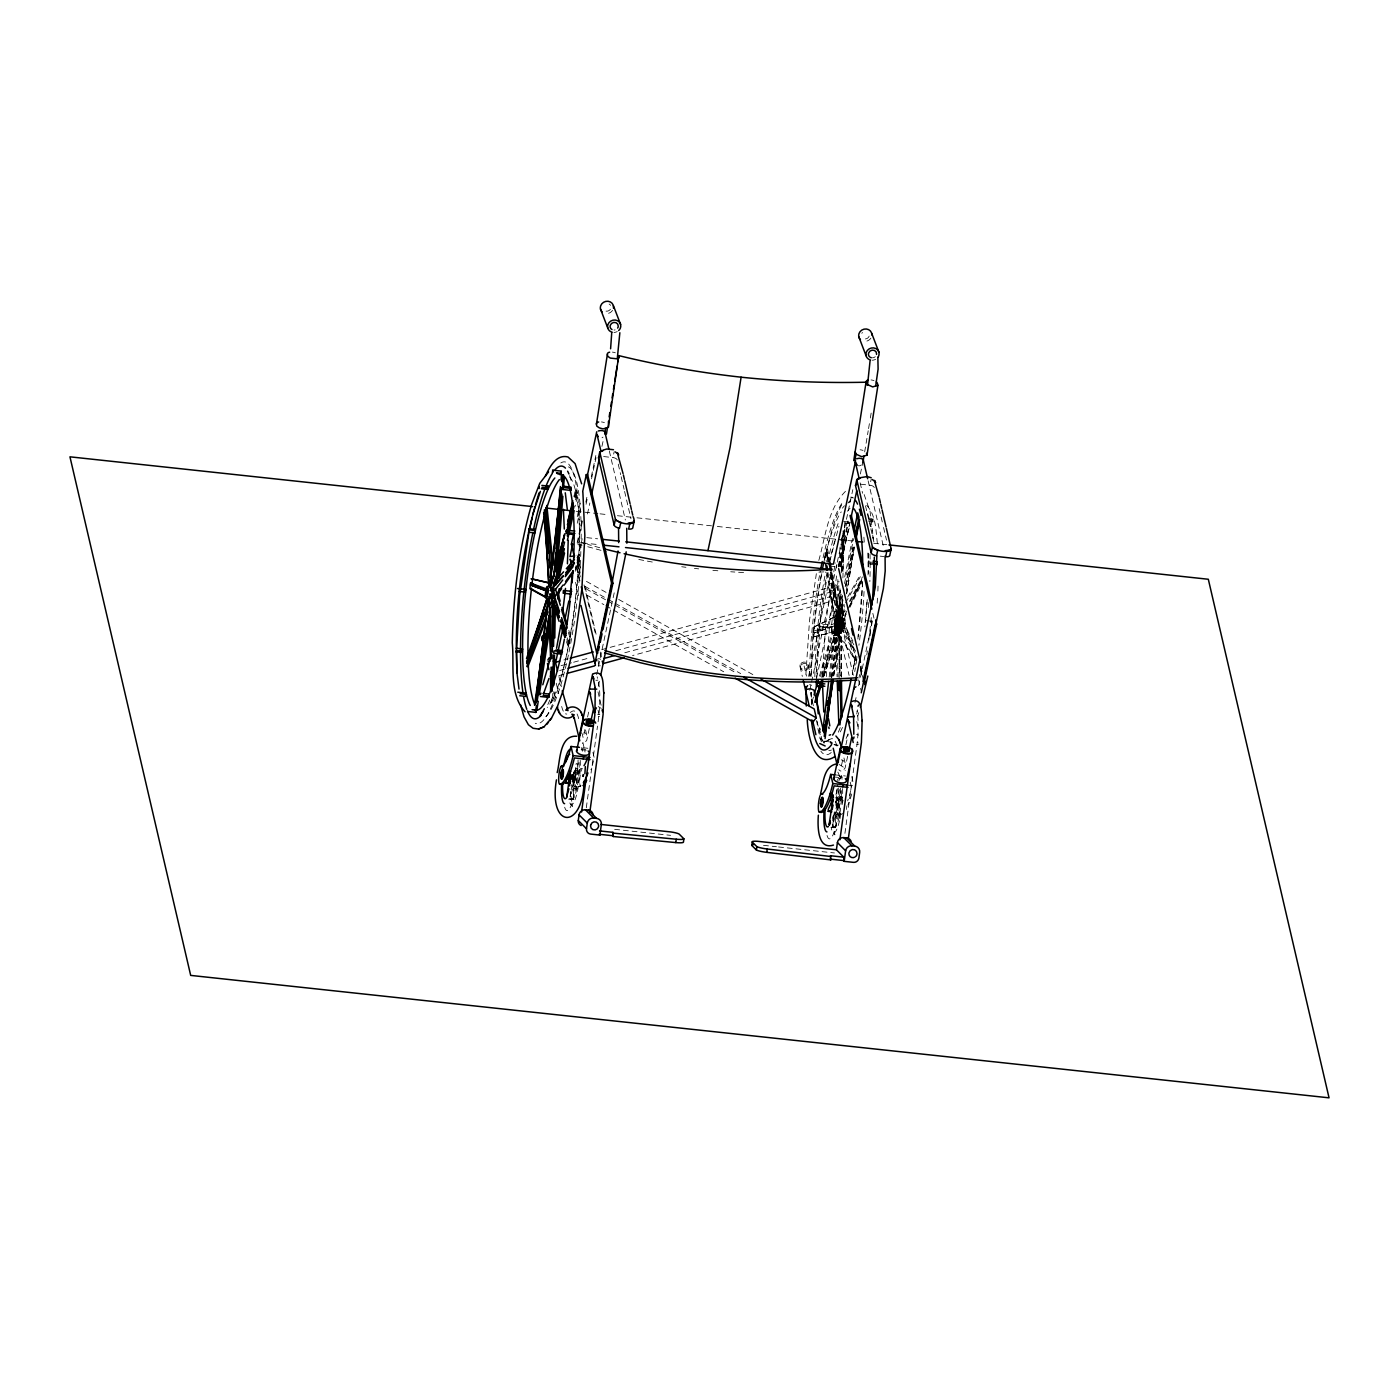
<?xml version="1.0" encoding="UTF-8"?>
<svg xmlns="http://www.w3.org/2000/svg" width="1399" height="1399" viewBox="0 0 1399 1399"><rect width="100%" height="100%" fill="white"/><g stroke="black" fill="none" stroke-linecap="round" stroke-linejoin="round"><path stroke-width="0.75" stroke-dasharray="5 3.75" d="M552.762 693.502L552.692 697.786L550.524 702.141L551.643 702.246L551.643 697.891M841.429 676.731L841.691 627.469L838.543 626.612L839.925 676.347M569.515 798.759L573.17 799.161L574.115 769.118M573.17 799.161L575.898 764.046M831.863 826.984L835.518 827.369L835.64 812.399M835.518 827.369L838.176 802.956L838.298 787.987M841.219 677.291L841.691 627.469L838.351 627.119M822.455 676.137L825.777 621.943L835.238 562.888M826.354 676.556L829.694 622.363L836.864 574.255M551.643 702.246L553.794 697.909L553.899 691.491M833.139 816.037L833.244 827.771L833.174 826.722L834.923 834.888L832.825 832.3M843.475 604.56L838.298 613.759L838.053 628.728L831.933 676.102M829.17 677.064L835.028 626.962L839.155 628.851L839.4 613.881L844.576 604.683M839.942 588.682L838.298 618.76L841.848 618.9L842.373 595.274M842.915 571.649L843.859 530.851M838.491 618.533L841.848 618.9L842.408 597.338M842.915 577.927L844.157 530.501M805.894 674.335L809.531 620.159L816.771 570.792M816.824 674.178L820.374 621.331L828.191 569.026M862.676 581.792L857.814 639.833M877.873 591.06L878.135 583.261M575.566 567.539L578.084 564.042L578.539 554.546L579.641 554.669L579.186 564.164L575.426 569.41M819.482 676.102L835.623 620.369L839.173 616.347L840.432 590.116M841.254 572.803L843.335 529.539M820.531 676.451L836.724 620.491L840.274 616.469L841.219 596.953M842.46 570.932L844.856 521.04M574.289 781.849L574.867 770.657L579.641 768.978L574.289 781.849L571.107 782.985M571.509 779.698L575.986 768.576L579.641 768.978M841.988 797.185L837.214 798.881L836.654 810.073L841.988 797.185L835.151 797.92M835.605 804.39L838.333 796.8M841.114 567.26L843.107 530.816M840.239 590.273L838.701 618.288L841.848 618.9M841.289 571.002L843.51 530.326M877.173 603.161L877.645 595.1M834.626 623.814L835.658 635.181M822.979 675.822L836.619 632.121L835.623 620.369L838.001 581.494M838.893 566.403L840.065 546.992M824.098 675.944L837.721 632.243L836.724 620.491L839.103 581.617M840.012 566.525L841.673 538.493M837.109 625.003L822.367 676.556M839.138 623.499L838.683 626.455M570.6 791.659L570.023 798.147L573.677 798.532M571.771 778.683L572.156 774.346M813.571 627.224L838.036 615.158L836.567 631.526L812.679 637.087L813.571 627.224L838.053 615.385L840.169 622.503L838.998 622.468L835.413 631.718L837.092 676.906M813.798 637.21L814.673 627.347M812.679 637.087L835.465 631.404L836.917 615.035M833.349 815.547L832.37 826.354L836.042 826.757M837.249 788.686L835.693 805.999L838.176 802.956M577.42 556.47L578.137 557.641L582.194 538.72M829.082 584.205C834.748 580.935 838.683 590.326 837.826 579.116M871.28 617.589L868.692 641.267M871.297 625.44L872.119 617.151M818.835 626.577L819.569 623.849L818.835 626.577L827.631 627.469L827.911 624.741L819.132 623.849M827.194 627.486L827.911 624.741M841.691 624.619L842.128 622.572L844.139 622.8L844.157 624.828L841.848 625.301L842.128 622.572M846.482 809.496L846.867 805.772M831.601 631.421L832.16 626.647L835.151 628.291L833.209 635.233L831.496 630.687A12.224 2.326 -83.9 0 1 833.664 613.619A12.224 2.326 -83.9 0 1 836.742 615.682A12.224 2.326 -83.9 0 1 834.573 632.768M830.307 676.906L836.13 627.067L835.028 626.962M598.107 721.797L598.982 714.242A37.423 7.135 -83.9 0 0 598.615 683.114L597.146 676.819M870.126 635.793L870.86 629.585M831.356 677.606L837.476 627.819L841.009 628.273L833.507 677.833M831.706 677.711L837.809 628.011L841.009 628.273L833.367 677.763M834.678 624.041L837.844 610.768M837.581 621.173L838.193 618.69M839.26 623.097L839.295 620.299L844.331 610.926M839.103 626.63L839.278 612.01M833.035 676.224L839.12 628.711L836.13 627.067M586.303 807.748L597.513 726.098M866.803 654.872L867.345 650.972M844.926 833.384L857.325 742.03A37.423 7.135 -83.9 0 0 856.94 710.902M583.575 776.812L583.89 774.836M856.992 656.638L856.415 660.223L855.314 660.101L836.619 632.418L839.103 616.609L840.222 616.732L852.918 641.109M856.415 660.223L837.721 632.54L840.222 616.732M855.314 660.101L855.908 656.306M855.663 655.064L852.341 674.598M842.985 600.119L839.208 619.302L842.425 619.232L844.506 606.449M846.57 593.666L854.177 546.799M839.085 618.865L842.425 619.232L844.541 606.536M846.64 593.858L854.352 547.359M864.669 451.929L868.202 430.735M868.569 428.601L869.986 420.12M870.335 418.004L871.752 409.522M570.792 791.869L570.372 797.168L575.251 779.138L578.382 760.654M571.142 789.805L576.615 763.364M836.025 794.632L837.774 784.367M834.521 811.857L832.72 825.375L837.599 807.363L840.729 788.861M568.833 630.407L570.687 636.667L568.973 645.691L567.854 645.569L569.568 636.545L568.344 632.365M842.74 602.986L839.068 622.398L836.952 615.263L841.219 594.138M845.975 585.831L853.285 547.201M840.169 622.503L843.422 605.33M846.255 590.291L854.387 547.341M839.348 619.757L842.723 599.402M845.223 586.723L853.53 544.438M845.888 585.342L853.373 547.341M835.955 615.543L834.573 631.631M837.476 621.453L837.197 624.514M838.561 626.56L837.966 628.256M839.068 626.262L837.949 631.876L835.553 635.583M844.699 577.035L852.498 538.528M838.053 615.385L841.901 596.394M844.506 583.558L853.6 538.65M818.817 560.422C825.637 536.219 827.928 506.246 848.109 488.916M829.834 561.086L838.91 526.286M838.386 566.962L849.193 528.14M577.262 516.756L580.428 501.979M577.245 523.226L580.865 506.351M577.175 542.55L582.176 519.204M585.814 502.206L587.632 493.725M591.287 476.744L595.834 455.514M582.421 521.232L577.892 542.41L599.524 544.736M586.059 504.287L587.877 495.806M591.515 478.86L596.044 457.683M575.199 571.317L577.927 558.568L577 561.156M587.44 513.975L589.853 502.975M601.92 446.438L603.371 439.916M617.274 459.956A3.987 1.889 12.1 0 0 612.919 457.56L614.178 451.685M584.922 729.439L583.138 737.728L582.194 733.671M587.58 717.005L589.364 708.716M596.656 674.72L614.616 590.92M577.07 788.931L573.503 781.289L575.654 771.234L577.07 788.931L573.415 788.529L572.471 774.749M589.311 728.529L586.741 740.281L584.415 743.061A3.025 2.85 39.2 0 1 582.334 743.219M598.387 686.175L599.716 680.001M808.587 676.347L831.006 571.789M809.794 690.319L811.14 684.006M811.595 681.908L852.813 489.667M836.585 567.889L836.829 564.392M838.473 566.105L848.004 521.617M839.12 566.473L848.686 521.844M850.032 521.984L840.449 566.612L849.997 522.352M816.666 677.781L836.27 586.356L833.594 590.518A3.025 2.85 39.2 0 1 830.516 590.186L828.505 586.933L849.106 675.437M860.35 473.999L863.061 461.39M874.27 487.604A3.987 1.889 12.1 0 0 869.916 485.208L871.175 479.332M868.639 521.425L872.819 521.879L872.924 518.557L868.744 518.102M872.819 521.879L872.924 518.557M841.481 765.515L843.265 757.226M845.923 744.793L848.144 734.44M854.999 702.49L856.328 696.265M858.566 685.825L872.504 620.806M836.235 795.629L838.018 799.441L835.85 809.496L839.435 817.138L835.78 816.754L833.979 812.924M847.654 756.317L845.083 768.051L842.758 770.849A3.025 2.85 39.2 0 1 839.68 770.517L838.805 769.695M856.73 713.962L857.604 709.835M835.78 816.754L835.745 810.773M839.435 817.138L838.018 799.441M575.444 499.933L576.405 495.683L575.391 490.175L576.493 490.297L577.507 495.806L575.111 506.403M830.009 562.171L827.648 549.335L826.547 549.212L824.588 557.239L825.707 557.344L826.354 561.664M825.707 557.344L827.648 549.335M831.968 572.891L839.435 613.566L836.2 626.892L835.098 626.769L838.333 613.444L830.831 572.558M573.852 496.54L575.391 490.175M574.989 496.54L576.493 490.297M587.877 748.273L581.547 747.608L580.987 749.742L586.216 750.301M839.522 789.578L836.27 801.592L837.599 807.363M813.431 697.017L811.612 703.295L812.732 703.417M844.017 624.496L844.629 624.636M821.633 677.291L837.179 625.79L840.589 626.857L823.644 676.434M840.921 540.748L842.513 535.537M857.744 716.078L858.811 712.616M835.937 615.997L837.267 611.695L838.613 610.279L839.383 611.748M837.389 633.572L839.802 617.938L838.998 610.908L837.756 611.258M822.874 677.641L840.589 626.857L837.232 626.49M843.037 533.806L848.494 519.554M838.211 677.273L836.515 631.823L840.099 622.59L841.219 676.084M846.115 738.497L848.389 733.059M868.359 564.217L868.849 560.719L868.359 564.217L874.62 564.899M844.139 622.8L843.859 625.528M838.858 780.712L840.921 776.69L838.683 778.596L839.505 778.124M839.278 621.208L842.635 621.558L846.115 613.811L842.635 621.558L839.278 622.1L845.328 610.698M849.613 606.064L861.836 578.959M849.893 605.994L861.697 580.69M572.261 775.955L574.867 770.657M835.483 802.414L837.214 798.881M846.832 611.101L838.053 628.728L839.12 628.711M847.794 609.16L862.291 580.06M839.155 628.851L845.94 615.228M849.823 607.446L862.414 582.141M849.368 601.483L862.431 576.93M850.365 601.273L862.414 578.626M835.43 620.561C830.272 626.402 843.037 630.372 842.495 623.639C842.181 617.693 833.035 619.967 835.011 626.053M834.871 627.889L835.395 626.944A4.652 0.892 -83.9 0 0 836.217 620.457A4.652 0.892 -83.9 0 0 835.046 619.67A4.652 0.892 -83.9 0 0 834.224 626.157L834.871 627.889L843.58 628.816M842.128 621.278L841.708 626.769M837.441 633.065L836.06 635.531L834.469 631.736M847.672 597.093L860.263 574.709M845.626 602.812L860.315 576.685M849.106 502.608L850.697 500.492M573.345 777.774L575.811 774.749M842.373 508.169L844.471 505.738M576.878 557.851L579.641 554.669M602.042 437.765L602.986 437.135M861.329 464.923L860.385 465.552A3.025 2.85 39.2 0 1 858.304 465.71M580.515 768.296L582.351 768.488A9.128 1.749 -83.9 0 0 579.886 778.229A9.128 1.749 -83.9 0 0 580.777 786.518L578.941 786.325A9.128 1.749 -83.9 0 1 578.049 778.036A9.128 1.749 -83.9 0 1 580.515 768.296L582.351 767.491M842.6 813.536A66.785 12.748 -83.9 0 1 840.467 814.445L838.631 814.253A9.128 1.749 -83.9 0 1 837.721 805.964A9.128 1.749 -83.9 0 1 840.187 796.223L842.041 795.419M840.624 623.884L814.166 632.925L840.624 623.884L837.371 622.538L814.34 631.054L840.624 623.884L837.284 623.517M563.902 659.978L568.099 658.842M601.727 649.661L828.715 587.72L830.621 592.092L832.667 600.923L632.575 655.536M561.016 665.679L571.544 662.794M573.642 662.217L590.5 657.617M615.77 650.727L830.621 592.092M559.652 670.523L565.948 668.809M624.811 652.756L830.779 596.551L832.667 600.923M558.848 675.647L565.179 673.916M838.98 618.428L842.425 619.232M858.934 744.093L857.884 744.285A3.55 1.696 0 0 1 856.8 744.338M855.401 651.095L842.338 624.828L838.84 625.405L854.859 652.983M830.919 571.579L841.131 620.736L837.616 621.086L829.659 572.768M600.346 665.802L598.177 665.889M837.302 627.207L840.589 626.857M841.691 627.469L838.141 627.661L839.522 677.448M818.87 572.121L825.288 571.824M599.786 714.522L597.67 714.312M857.045 742.204L858.112 742.309M603.651 456.564L612.919 457.56M860.647 484.211L869.916 485.208M869.059 519.466L873.238 519.903M868.324 520.061L872.504 520.515M843.667 521.425L847.846 521.879M845.153 523.034L849.333 523.471M576.405 495.683L577.507 495.806M576.143 511.265L597.863 513.608M600.031 513.835L608.722 514.78M617.414 515.706L634.796 517.578M636.965 517.805L715.169 526.216M717.337 526.461L854.212 541.168M873.763 543.284L886.791 544.683M880.181 556.137L883.818 556.522M868.342 561.856L874.602 562.538M868.866 563.08L873.028 563.535M586.793 537.653L597.618 538.807M830.062 566.088L836.322 566.77M578.084 564.042L579.186 564.164M835.028 611.153L840.834 611.783M838.333 613.444L839.435 613.566M838.298 613.759L839.4 613.881M839.173 616.347L840.274 616.469M840.362 617.903L844.384 618.341M866.033 620.649L872.311 621.331M835.57 618.743L844.279 619.67M837.774 620.369L841.131 620.736L830.639 572.681M835.623 620.369L836.794 620.509M838.998 624.461L842.338 624.828L855.261 652.896M837.651 627.906L841.009 628.273M819.289 626.577L827.631 627.469M839.452 629.725L843.475 630.162M835.465 631.404L836.567 631.526M835.413 631.718L836.515 631.823M836.619 632.121L837.721 632.243M836.619 632.418L837.721 632.54M833.209 635.233L838.998 635.846M569.568 636.545L570.687 636.667M552.692 697.786L553.794 697.909M598.265 706.582L601.273 708.419M856.608 734.37L858.671 735.105M824.203 741.243L829.555 741.82A118.443 22.611 -83.9 0 1 827.281 740.893M823.399 742.799L824.518 742.904L823.731 742.484M834.171 744.723L838.333 745.16M834.906 774.854L845.451 775.99M833.717 776.917L840.677 777.669L841.236 775.536L842.076 779.191M847.567 785.119L853.897 785.801M840.187 796.223L842.023 796.416A9.128 1.749 -83.9 0 0 839.557 806.156A9.128 1.749 -83.9 0 0 840.467 814.445M575.863 770.884L579.518 771.269M838.211 799.091L841.866 799.494M571.596 778.753L575.251 779.138L573.905 773.367M573.87 786.465L577.525 786.85M836.217 814.673L839.872 815.075M568.589 799.126L572.034 799.494M830.936 827.334L834.399 827.701M614.668 829.327L670.558 835.343M763.504 845.328L776.41 846.727M778.561 846.955L834.451 852.97M577.262 543.844L585.656 546.152M587.755 546.729L606.641 551.888M839.295 620.404L842.635 621.558M841.131 620.736L837.984 619.565L830.027 571.229M842.338 624.828L839.12 623.604L855.139 651.165M837.319 745.789L834.049 744.46M839.05 764.449L843.107 766.949L845.241 770.587M586.443 581.389L607.323 593.089M618.708 599.454L753.484 674.948M584.712 586.233L605.627 597.95M607.533 599.017L613.234 602.217M615.14 603.284L740.683 673.601M605.592 599.786L586.601 589.154L585.779 585.621M607.481 600.836L613.182 604.036M615.07 605.102L736.556 673.146M586.758 595.065L603.878 604.648M605.784 605.715L611.485 608.915M613.392 609.981L723.72 671.782M570.46 804.093L572.576 806.663L570.687 794.055M852.183 497.187L853.233 498.044A127.204 24.29 -83.9 0 0 850.784 497.047M866.733 505.424C876.543 515.864 875.774 531.882 877.593 545.19M864.162 494.564L870.091 511.544L873.396 538.3M853.81 644.834L839.103 616.609M582.893 742.379L585.044 752.05M571.631 784.717L573.415 788.529M567.05 637.664L568.606 641.651L567.26 637.594M867.765 513.52L872.224 531.025M566.787 639.64L568.973 645.691M566.403 641.546L567.854 645.569M822.227 741.225L819.237 727.165M879.149 508.589L883.066 525.394M883.556 527.493L886.494 540.101M868.132 480.836L883.731 547.796M860.158 482.847L862.588 493.27M865.491 505.791L866.96 512.051M867.45 514.15L870.353 526.671M870.843 528.752L872.294 535.013M872.784 537.111L874.725 545.453M872.836 613.339L874.323 619.722M860.892 666.606L862.379 672.989M860.402 666.956L863.375 679.722M860.542 670.716L861.522 674.983M836.515 585.009L855.156 665.085M858.584 679.844L861.032 690.372M832.318 585.184L853.32 675.35M856.8 721.639L858.654 729.578M851.764 776.655L853.477 783.965M850.225 782.251L851.501 787.742L849.91 793.828A66.785 12.748 -83.9 0 1 847.654 800.875M843.947 757.943L845.293 763.784L843.282 760.531A3.025 2.85 39.2 0 0 841.236 759.919M808.045 664.682L810.755 676.277M820.006 728.232L820.321 729.578M804.128 665.976L806.489 676.119M810.266 692.383L813.641 706.862M817.016 721.342L819.901 733.758A61.399 11.717 -83.9 0 0 826.337 741.453L830.429 739.127A64.791 12.364 -83.9 0 1 837.232 747.241M800.053 666.606L802.327 676.434M618.253 464.153L620.684 474.663M621.173 476.762L624.111 489.353M624.601 491.451L630.949 518.749M609.317 450.968L625.388 520.026M578.172 557.222L580.62 567.767M585.044 586.723L596.813 637.297M600.241 652.056L602.707 662.584M577.07 555.088L580.55 569.988M584.013 584.887L595.397 633.817M577.035 559.722L580.498 574.622M577.175 563.482L580.655 578.382M576.825 567.592L580.305 582.491M575.933 565.791L579.851 582.561M597.898 660.136L598.877 664.333M575.566 582.334L578.994 597.076M598.003 691.875L601.692 707.737M598.055 710.22L598.982 714.242M592.949 752.382L594.225 757.873A66.785 12.748 -83.9 0 1 590.955 769.765M585.604 730.156L586.968 735.996L584.939 732.744A3.025 2.85 39.2 0 0 583.96 732.254M581.547 747.608L582.404 751.246M558.935 676.556L561.314 686.717M556.26 683.219L558.673 693.554M554.196 692.47L556.12 700.742M828.365 562.223L826.547 553.864L827.928 562.258M828.698 560.894L826.914 552.343L828.295 560.737M826.547 549.212L828.873 561.943M827.981 572.436L836.2 626.892M826.879 572.313L835.098 626.769M872.714 535.013L873.203 539.017M838.998 622.468L840.117 675.962M868.517 553.165A131.663 25.13 -83.9 0 1 868.464 573.38M867.258 599.594A131.663 25.13 -83.9 0 1 864.862 626.874M831.251 752.487A131.663 25.13 -83.9 0 1 820.881 751.211M811.665 704.886A131.663 25.13 -83.9 0 1 811.28 692.54M811.35 674.248A131.663 25.13 -83.9 0 1 822.07 571.929M824.518 559.652A131.663 25.13 -83.9 0 1 842.688 502.993M863.9 537.146A127.204 24.29 -83.9 0 1 864.407 545.173M864.057 591.497A127.204 24.29 -83.9 0 1 858.916 645.289M856.853 659.104A127.204 24.29 -83.9 0 1 854.719 671.607M840.222 727.567A127.204 24.29 -83.9 0 1 837.319 734.527M809.444 676.294A127.204 24.29 -83.9 0 1 820.269 571.369M823.067 557.711A127.204 24.29 -83.9 0 1 842.67 502.311M870.021 554.056A127.047 24.255 -83.9 0 1 869.846 581.582M868.727 602.584A127.047 24.255 -83.9 0 1 868.307 608.198M861.154 665.941A127.047 24.255 -83.9 0 1 858.916 678.165M831.408 750.021A127.047 24.255 -83.9 0 1 828.803 750.406M821.405 741.785A127.047 24.255 -83.9 0 1 816.701 720.398M814.83 676.801A127.047 24.255 -83.9 0 1 825.637 572.016M827.613 562.171A127.047 24.255 -83.9 0 1 839.365 520.166M848.021 503.045A127.047 24.255 -83.9 0 1 850.819 499.915M862.518 581.932A118.443 22.611 -83.9 0 1 858.182 636.51M855.314 656.638A118.443 22.611 -83.9 0 1 852.253 673.916M829.152 739.249A118.443 22.611 -83.9 0 1 819.814 738.095M811.98 703.907A118.443 22.611 -83.9 0 1 811.35 692.488M811.14 676.347A118.443 22.611 -83.9 0 1 821.598 573.083M823.854 562.223A118.443 22.611 -83.9 0 1 841.219 511.894M867.782 553.095A118.443 22.611 -83.9 0 1 868.045 574.937M866.89 602.287A118.443 22.611 -83.9 0 1 865.159 622.712M842.478 727.428A118.443 22.611 -83.9 0 1 839.785 732.761M816.474 680.561A118.443 22.611 -83.9 0 1 826.966 573.66M829.205 562.8A118.443 22.611 -83.9 0 1 835.675 538.003M847.462 511.23A118.443 22.611 -83.9 0 1 850.067 508.309M568.466 466.881A127.204 24.29 -83.9 0 1 568.798 653.106M568.396 655.047A127.204 24.29 -83.9 0 1 543.791 718.404M569.813 477.164A118.443 22.611 -83.9 0 1 576.79 589.661A118.443 22.611 -83.9 0 1 547.219 707.492M569.568 475.59A127.047 24.255 -83.9 0 1 571.282 481.256M549.824 700.007A127.047 24.255 -83.9 0 1 547.656 704.886M560.824 462.947A131.663 25.13 -83.9 0 1 576.388 588.962A131.663 25.13 -83.9 0 1 535.292 723.266M599.681 547.691A647.3 557.467 -13.1 0 1 587.597 544.351M585.586 543.774A647.3 557.467 -13.1 0 1 577.595 541.413M743.586 572.541A650.15 559.915 -13.1 0 1 730.715 571.771M717.862 570.775A650.15 559.915 -13.1 0 1 709.328 569.988M698.678 568.868A650.15 559.915 -13.1 0 1 694.429 568.361M685.947 567.294A650.15 559.915 -13.1 0 1 681.715 566.735M652.301 562.031A650.15 559.915 -13.1 0 1 635.636 558.796M601.448 421.938A5.823 2.746 12.1 0 1 604.385 422.62M612.395 352.111A5.823 2.746 12.1 0 1 615.333 352.81M582.561 776.567A4.792 0.909 -83.9 0 1 582.928 774.189M581.075 785.416A66.785 12.748 -83.9 0 1 578.941 786.325M582.998 776.62A4.792 0.909 -83.9 0 1 583.366 774.224M582.194 748.745A6.593 3.113 12.1 0 1 585.516 749.532M860.105 449.761A5.823 2.746 12.1 0 1 863.043 450.443M871.052 379.933A5.823 2.746 12.1 0 1 873.99 380.633M578.049 759.954A33.908 6.47 -83.9 0 1 572.453 801.889A33.908 6.47 -83.9 0 1 564.024 804.215M571.999 774.976A6.173 1.172 -83.9 0 1 571.789 777.529M580.235 760.374A27.543 5.264 -83.9 0 1 576.178 796.258A27.543 5.264 -83.9 0 1 568.938 799.494M579.046 762.385A22.332 4.267 -83.9 0 1 576.458 790.295A22.332 4.267 -83.9 0 1 570.495 797.587M572.768 775.536A27.263 5.211 -83.9 0 1 571.841 783.038M571.946 774.172A22.332 4.267 -83.9 0 1 571.457 778.806M837.774 772.108A33.908 6.47 -83.9 0 1 839.662 777.792M840.414 788.179A33.908 6.47 -83.9 0 1 834.801 830.114A33.908 6.47 -83.9 0 1 826.372 832.44M835.972 802.449A6.173 1.172 -83.9 0 1 837.739 799.896A6.173 1.172 -83.9 0 1 837.616 807.38A6.173 1.172 -83.9 0 1 835.815 811.507M837.109 780.52A27.543 5.264 -83.9 0 1 841.411 780.467M842.583 788.581A27.543 5.264 -83.9 0 1 842.233 802.571M840.834 813.903A27.543 5.264 -83.9 0 1 839.855 819.132M839.487 820.758A27.543 5.264 -83.9 0 1 831.286 827.701M841.394 790.61A22.332 4.267 -83.9 0 1 838.333 820.321A22.332 4.267 -83.9 0 1 832.3 823.504M833.594 814.848A27.263 5.211 -83.9 0 1 832.93 818.258M839.348 776.41A6.593 3.113 12.1 0 1 842.67 777.197M851.746 794.02A66.785 12.748 -83.9 0 1 847.951 805.02M842.25 804.495A4.792 0.909 -83.9 0 1 843.125 800.368M840.764 813.344A66.785 12.748 -83.9 0 1 838.631 814.253M577.053 713.945A64.791 12.364 -83.9 0 1 578.889 719.453M574.744 711.199A64.791 12.364 -83.9 0 0 572.104 711.339L567.994 713.665A61.399 11.717 -83.9 0 1 565.493 713.787M563.307 711.182A61.399 11.717 -83.9 0 1 561.559 705.97M597.6 658.999A3.025 2.85 39.2 0 1 600.678 659.331M597.933 680.036A3.025 2.85 39.2 0 1 595.852 680.194M599.541 716.515A3.55 1.696 0 0 1 598.457 716.55M610.401 309.231A4.11 3.777 -21 0 1 604.788 310.718M609.125 304.02A4.11 3.777 -21 0 1 610.559 305.402M615.088 329.884A4.11 3.777 -21 0 1 614.021 330.042M612.552 310.386A6.68 6.138 -21 0 1 604.998 313.411M617.256 331.528A6.68 6.138 -21 0 1 613.934 332.42M809.549 684.723A3.025 2.85 39.2 0 1 811.595 685.318M869.181 336.092A4.11 3.777 -21 0 1 862.309 337.911M861.836 333.312A4.11 3.777 -21 0 1 862.518 332.507M875.284 356.658A4.11 3.777 -21 0 1 872.364 357.812M870.878 338.173A6.68 6.138 -21 0 1 863.34 341.181M875.599 359.316A6.68 6.138 -21 0 1 872.259 360.208M800.158 664.752L799.966 665.679A4.11 3.55 -13.1 0 0 807.923 666.536L808.132 665.609A4.11 3.55 -13.1 0 0 800.158 664.752M800.473 666.116L800.28 667.043A4.11 3.55 -13.1 0 0 808.237 667.9L808.447 666.973A4.11 3.55 -13.1 0 0 800.473 666.116M575.776 492.238L574.779 496.488L575.776 492.238M575.968 493.287L574.972 497.537L575.968 493.287M840.362 633.38A12.224 2.326 -83.9 0 0 841.953 612.535A12.224 2.326 -83.9 0 0 837.406 625.528A12.224 2.326 -83.9 0 0 840.362 633.38M840.134 628.518A5.998 1.154 -83.9 0 0 840.921 618.271A5.998 1.154 -83.9 0 0 838.683 624.654A5.998 1.154 -83.9 0 0 840.134 628.518M844.157 628.955A5.998 1.154 -83.9 0 0 844.926 618.708A5.998 1.154 -83.9 0 0 842.705 625.091A5.998 1.154 -83.9 0 0 844.157 628.955M844.104 627.889A4.652 0.892 -83.9 0 0 844.699 619.967A4.652 0.892 -83.9 0 0 842.985 624.898A4.652 0.892 -83.9 0 0 844.104 627.889M574.779 781.376A6.173 1.172 -83.9 0 0 575.199 771.286A6.173 1.172 -83.9 0 0 572.995 779.208A6.173 1.172 -83.9 0 0 574.779 781.376"/><path stroke-width="1.5" d="M550.559 691.228L550.629 671.607M550.664 658.527L550.681 654.155M551.678 691.351L551.731 671.73M551.783 658.649L551.783 654.277M841.359 689.585L841.411 681.016M551.556 691.631L551.731 672.272M551.958 646.443L552.378 601.238M551.975 688.675L552.168 667.166M552.308 652.126L552.762 602.672M569.62 785.941L570.267 770.884M832.003 809.881L833.017 794.789M841.096 690.284L841.184 681.628M874.078 561.016L872.731 599.944M552.867 687.084L553.409 654.942M553.549 646.373L554.301 601.378M554.389 597.093L554.459 592.809M554.021 685.073L554.511 655.099M554.808 637.961L555.298 607.988M818.363 815.18C817.558 825.183 817.226 850.312 833.472 845.083M618.673 542.637L618.55 528.175M626.857 543.214L626.735 528.262M516.598 649.311L519.624 595.922L528.752 533.561M568.221 540.346L567.417 563.762M600.556 451.615L603.056 450.495L599.769 451.982L615.438 519.274C619.512 524.275 638.591 527.51 633.082 516.563M857.465 478.843L860.053 478.143L856.765 479.63L872.434 546.922C876.404 551.223 887.578 553.514 891.163 548.915L886.406 528.455M853.81 734.213L853.582 715.291M553.549 593.526L553.304 598.597L563.045 585.009M569.533 783.545L565.878 783.16L565.983 780.852L570.337 772.038M831.88 811.77L828.225 811.368L828.348 809.059L832.702 800.245M873.623 596.691L874.323 557.117M556.452 779.855C548.058 828.733 582.946 830.639 584.117 781.289M584.887 773.822L585.342 766.53M555.036 582.141L555.368 577.839M555.875 571.387L561.926 493.987M562.608 485.383L563.447 474.646M557.816 560.754L562.87 496.26M563.535 487.656L564.374 476.902M546.152 591.847L545.995 591.777M554.126 572.278L555.735 552.885M556.085 548.583L557.169 535.642M557.519 531.34L561.104 488.234M561.821 479.612L562.188 475.293L561.646 479.595M554.126 576.51L561.489 488.041M562.031 481.571L562.555 475.1M572.156 574.972L569.498 601.99M555.42 542.847L556.19 534.191M556.575 529.854L560.439 486.537M561.034 480.032L561.419 475.695M525.115 592.127L525.849 589.399L517.49 588.507M552.29 472.46L553.06 470.186L552.815 472.46M536.272 710.132L535.502 712.406L536.272 710.132L532.092 709.678M560.649 473.369C561.926 467.528 561.471 477.391 556.47 472.914M565.511 588.402L562.573 613.182M560.684 488.199L549.702 587.09L561.016 488.024M561.751 481.553L562.503 475.1M547.988 589.539L530.536 583.068L529.889 588.647L546.992 598.125M595.205 710.902L594.977 712.808L595.24 687.504M822.874 731.012L828.663 681.365M824.238 728.914L824.745 724.595M827.019 705.079L827.526 700.742M535.957 702.263L548.356 598.632L535.415 703.977M824.798 733.845L825.323 729.526L824.728 733.688M826.127 723.056L826.652 718.736M827.456 712.266L827.981 707.946M828.785 701.459L829.31 697.139M618.026 550.996L611.398 586.391M626.192 551.853L600.801 674.948M824.238 736.346L831.391 680.404M825.06 738.602L832.492 680.526M581.197 825.55A4.914 4.774 -45 0 1 578.277 820.514L579.046 814.865A5.771 5.596 -45 0 1 585.464 809.829L588.332 810.126A5.683 5.509 -45 0 1 593.124 814.83M581.564 812.032L594.872 714.714L589.539 691.806L590.693 694.236M586.496 828.75L587.283 823.102A5.771 5.596 -45 0 1 593.683 818.048L596.569 818.363A5.683 5.509 -45 0 1 601.343 824.518L599.891 835.081L590.64 834.084A4.914 4.774 -45 0 1 586.496 828.75L578.277 820.514M589.853 812.067L603.074 714.662L603.808 692.557M600.661 824.413L671.013 831.968A9.094 1.364 7.8 0 1 679.302 834.224L683.901 838.823L683.446 842.181A10.143 1.521 7.8 0 1 675.804 842.583L613.269 836.515L612.919 832.335L599.524 830.901M613.269 836.515L612.919 832.335M675.804 842.583L676.259 839.225A10.143 1.521 7.8 0 0 683.901 838.823M843.807 857.167L830.429 855.733L830.796 859.913L766.774 852.358A10.143 1.521 7.8 0 1 756.387 850.032L751.805 845.433L752.26 842.076A9.094 1.364 7.8 0 1 757.524 841.289L836.41 849.77L843.807 857.167L844.174 861.347L853.425 862.344A4.914 4.774 -45 0 0 858.899 858.042L859.668 852.393A5.771 5.596 -45 0 0 854.806 846.133L846.587 837.914L843.702 837.599A5.683 5.509 -45 0 0 837.406 842.565L836.41 849.77M756.387 850.032L756.859 846.657L752.26 842.076M766.774 852.358L767.229 849.001A10.143 1.521 7.8 0 1 756.859 846.657M839.907 839.802L852.358 749.095M844.174 861.347L845.626 850.802A5.683 5.509 -45 0 1 851.939 845.835L854.806 846.133M848.476 837.704L861.417 742.449L862.134 720.345M610.594 348.788L611.695 333.224M557.187 772.58C560.265 761.178 559.303 734.965 576.703 736.241M534.505 705.096L542.095 653.281M542.725 648.961L543.354 644.642M544.316 638.154L544.945 633.834M535.537 703.994L548.88 615.997M536.167 702.298L550.454 607.97M824.711 736.014L833.174 679.984M826.057 725.084L833.035 679.914M876.316 381.91A5.823 2.746 12.1 0 1 877.418 383.431L877.942 385.355L872.679 386.893L866.401 384.113L866.033 382.207A980.699 933.063 -30.8 0 1 741.103 377.188A980.699 933.063 -30.8 0 1 618.76 355.608L608.338 427.36L603.074 428.898L599.349 427.902L596.796 426.118L596.429 424.212L607.376 354.384A5.823 2.746 12.1 0 1 609.649 352.198M607.481 427.569L606.466 433.97L604.63 433.777M608.478 421.204L608.338 427.36M609.142 416.972L609.807 412.74M610.803 406.392L611.468 402.16M612.115 397.928L612.779 393.696M613.444 389.464L614.109 385.232M614.773 381L617.099 366.188M617.763 361.956L618.76 355.608M741.103 377.188L730.103 447.278L707.946 550.681M866.033 382.207L853.757 460.568L855.576 460.778L833.419 564.164L625.738 541.833M865.806 385.075L866.471 380.843A5.823 2.746 12.1 0 1 868.307 380.021M855.086 452.034L855.454 453.923L861.732 456.704L866.995 455.165L877.942 385.355M535.8 709.625L536.464 705.376M537.146 701.109L550.611 615.892M551.975 607.376L552.64 603.109M536.901 709.748L538.248 701.266M539.245 694.883L550.332 624.811M855.558 538.283L856.258 534.016M855.751 538.912L857.849 526.234M604.91 432.623L605.627 428.391M617.309 358.406L619.844 332.717M855.069 459.572L856.136 453.189M867.52 385.075L870.038 361.012M863.253 460.411L863.952 456.179M875.652 386.194L878.1 369.091L877.855 357.305M570.25 772.982L566.717 796.765L568.886 788.756M832.615 801.19L829.065 824.99L830.149 820.986M560.754 625.283L556.557 648.279M613.409 308.077L613.549 307.273A6.68 6.138 -21 0 0 600.643 305.874L600.346 307.483A6.68 6.138 -21 0 0 602.112 311.837M876.508 354.419L876.596 353.93A4.11 3.777 -21 0 0 868.622 353.073L868.447 354.052A4.11 3.777 -21 0 0 869.531 356.745M553.217 594.767L553.497 593.316L559.53 611.555M855.314 536.464L858.969 517.158L857.692 512.873L854.229 529.976M856.013 538.755L859.668 519.431M820.566 793.67C823.399 783.65 823.364 766.809 836.06 763.994M856.695 530.448L857.517 526.216M867.817 676.049L860.385 707.404M528.455 532.215L534.715 532.879L535.222 530.518L534.96 529.399L528.7 528.717M562.853 487.534L562.415 489.493L570.775 490.384L571.194 488.426L570.879 487.062L562.538 486.17L562.853 487.534L571.194 488.426M519.763 695.758L526.024 696.422L526.129 693.1L517.787 692.208M574.359 556.959L571.387 544.194L573.642 533.631M582.701 491.434L586.321 474.541L587.65 474.681L612.919 583.208L602.969 629.637M569.953 556.715L572.663 544.001M587.195 476.255L596.726 431.784M620.806 522.229L619.547 528.105A4.931 2.326 12.1 0 1 614.178 525.15L598.51 457.858L599.769 451.982M555.595 662.759L562.433 630.862M564.706 620.229L568.816 601.098M591.515 494.984L599.209 459.099M614.178 525.15L615.438 519.274M597.985 652.861L596.639 652.703L611.573 583.068L586.321 474.541M579.203 736.573L592.616 674.021M594.942 663.178L606.362 609.859M607.288 605.592L610.489 590.658M576.528 751.333L582.736 722.321M598.44 650.745L599.349 646.53M600.241 642.298L602.06 633.852M629.9 523.209L628.641 529.084A4.949 2.326 12.1 0 0 632.908 527.143L634.167 521.285M591.077 720.24L593.316 709.888M877.803 549.877L876.543 555.753A4.931 2.326 12.1 0 1 871.175 552.797L855.506 485.505L856.765 479.63M850.889 518.155L856.748 490.822M871.175 552.797L872.434 546.922M833.664 778.981L839.89 749.986A6.593 3.113 12.1 0 0 845.381 753.641A6.593 3.113 12.1 0 0 852.271 752.907M837.984 762.315L853.075 691.893M853.268 690.966L875.284 587.143L876.876 555.963M886.896 550.856L885.637 556.732A4.949 2.326 12.1 0 0 889.904 554.791L891.163 548.915M833.07 805.09L832.195 809.112L830.341 793.478M848.983 750.091L851.641 737.658M861.259 692.802L883.416 588.279L885.2 571.002L885.077 556.05M876.648 624.129L864.355 681.505L863.008 681.365L875.319 623.989L876.648 624.129L875.669 619.879M864.757 684.636L865.002 681.138M846.535 780.362L850.102 763.802M529.574 529.399L532.18 517.578M556.225 584.695L564.392 548.67M567.277 535.957L573.992 506.281M558.778 578.452L564.531 553.025M567.417 540.311L574.15 510.635M554.511 583.296L562.905 547.306M567.364 528.245L572.803 504.952M554.669 584.45L564.566 542.043M567.05 531.445L572.995 506.018M555.805 570.827L564.566 534.733M568.186 519.886L572.821 500.79M862.711 462.772L863.061 461.39M534.943 506.595C520.323 560.894 513.993 617.676 517.088 673.846L519.012 689.095M550.297 658.474L542.795 684.776M579.448 747.381L571.019 746.471L569.76 751.246A48.51 9.268 -83.9 0 1 563.115 765.428L561.279 766.215A9.128 1.749 -83.9 0 0 558.813 775.955A9.128 1.749 -83.9 0 0 559.705 784.262L561.541 784.454A66.785 12.748 -83.9 0 0 572.838 764.011L574.429 757.943L590.081 759.622M583.121 758.87L583.68 756.737M834.906 774.854L830.691 774.399L829.45 779.173A48.51 9.268 -83.9 0 1 822.787 793.355L820.951 794.142A9.128 1.749 -83.9 0 0 818.485 803.883A9.128 1.749 -83.9 0 0 819.377 812.189L821.23 812.382A66.785 12.748 -83.9 0 0 832.51 791.956L834.101 785.871L848.021 787.357M842.793 786.798L843.352 784.664M564.671 533.823L550.227 587.877L553.672 588.734M567.994 521.355L572.995 502.643M564.531 535.327L550.227 587.877L553.584 588.245M567.382 524.817L573.1 503.797M853.547 738.689L854.02 737.011M531.375 505.336C518.574 549.947 513.328 596.499 512.279 642.823C514.447 665.137 508.729 693.869 525.045 711.759M535.52 504.584L539 492.938M532.687 514.797L540.399 491.381M814.043 694.918L818.275 680.281M816.159 697.122L818.03 690.949M814.743 702.246L821.72 679.897M815.862 702.368L822.822 680.001M531.585 504.637L539.752 483.32L548.565 471.935M548.933 678.532L543.512 693.834M816.596 697.087L821.528 682.625M819.324 687.783L821.458 681.698M526.496 658.527L547.499 599.419M527.598 658.649L532.669 644.379M537.024 632.156L543.546 613.811M546.292 608.687L526.619 662.007L546.957 598.737L526.671 663.511L549.335 602.06M547.953 611.905L526.793 666.519L527.895 666.641L546.502 618.62M547.551 487.447L548.146 486.083L541.885 485.418M548.146 486.083L547.569 489.423L541.308 488.741M566.018 531.323L566.525 530.186L574.867 531.095M566.053 533.684L566.525 530.186M516.248 648.244L522.509 648.909L522.037 652.406L515.776 651.742M522.037 652.406L522.509 648.909M540.399 694.551L540.993 693.187M540.416 696.51L548.758 697.419L549.352 694.079L543.074 693.414M876.718 565.126L877.19 561.629L873.011 561.174M545.295 476.359C549.44 467.493 555.998 453.906 567.977 456.966L575.111 463.611L581.617 483.827M547.848 659.996L549.23 657.827M595.274 661.797L596.656 659.629M579.536 735.192L580.935 733.041M806.191 687.783L807.573 685.615M853.617 689.585L854.212 688.378M858.007 706.233L858.601 705.026M837.879 762.98L838.473 761.773M595.677 709.223L596.394 707.894M541.413 713.945L544.351 708.733M520.585 704.816L524.013 716.795L528.402 724.717L533.071 728.284L538.545 729.036L543.966 726.868L551.503 718.124L557.571 706.128L563.57 689.2L574.289 643.697L581.827 589.469L584.852 535.904L582.876 492.238M565.546 581.512L573.065 571.037M557.886 593.876L561.646 588.629M564.147 585.132L572.925 572.908M540.119 715.658L542.969 711.864M546.904 724.245L548.53 722.094M549.947 720.205L551.503 718.124M565.423 574.832L574.482 563.132M562.73 580.008L553.654 591.707L550.332 590.518L562.94 575.933M565.318 576.65L573.1 566.612M761.073 679.197L814.218 708.961L816.264 717.792L813.116 721.849L735.122 678.165M561.943 772.475L561.751 775.92L561.629 774.451M554.056 582.823L563.587 571.824M566.298 568.676L574.464 559.268M567.225 569.008L569.988 565.826M565.756 572.698L574.167 562.975M550.332 590.518L563.57 576.021M566.508 572.803L572.401 566.368M619.285 357.532L617.466 358.861L610.296 358.092L607.761 356.29L607.376 354.384M854.999 687.416L855.943 686.787M834.958 756.544C813.868 770.289 807.66 733.531 807.258 719.681M588.489 721.062C586.041 722.793 593.351 723.143 590.063 721.219M845.626 748.71C843.195 750.441 850.505 750.808 847.199 748.885M633.922 522.247L628.203 523.034M885.2 550.664L890.936 549.894M538.545 729.036L541.133 728.005M541.396 727.882L543.966 726.868M570.757 556.435L574.692 555.858M548.216 661.552L549.982 661.062M593.421 673.741C604.858 669.229 602.637 686.594 603.843 693.204M590.133 689.095L596.778 689.13M806.558 689.34L810.493 688.763L813.973 690.127L823.906 732.779M565.878 783.16L570.635 781.464M851.764 701.511C863.2 697.017 860.98 714.364 862.186 720.992M848.459 716.883L854.369 716.62M828.225 811.368L831.408 810.248M829.222 735.192L830.639 734.737M603.284 450.076L606.781 449.009L613.479 449.726M860.28 477.706L867.205 476.552L871.227 477.776M888.138 550.909L890.603 550.209L887.998 550.891M602.252 450.565L600.888 450.95L596.953 434.18L598.107 436.61M857.884 478.598L859.248 478.213M598.3 430.979L600.311 430.577A3.253 1.172 1.8 0 1 603.389 430.892L604.665 431.661M856.625 458.767L858.654 458.347A3.253 1.172 1.8 0 1 861.714 458.68L863.008 459.449M559.705 661.132L555.49 662.287L557.554 671.1M570.215 658.264L593.333 651.951M568.064 668.232L595.379 660.783M603.791 658.492L614.301 655.624M567.277 673.356L594.662 665.872M603.091 663.581L624.146 657.827M856.957 680.036L818.485 681.873A650.15 559.915 -13.1 0 1 640.287 662.706L604.63 652.931M571.072 594.103L563.15 593.193L563.43 590.465L571.789 591.357M527.685 711.496L536.027 712.406M613.741 833.157L676.259 839.225M618.743 454.972L617.501 453.451L623.062 473.596M875.739 482.62L874.497 481.081L879.062 496.942M552.535 470.204L561.401 471.096M556.994 472.914L561.174 473.352M541.903 487.377L548.163 488.041M532.687 506.595L69.95 456.826L190.684 975.4L1329.05 1097.83L1208.316 579.256L888.977 544.911M545.715 507.994L571.789 510.81M856.38 541.413L862.903 542.112M873.028 563.535L877.208 563.989M566.543 532.547L574.902 533.439M568.134 533.911L574.394 534.593M528.962 529.854L535.222 530.518M601.937 539.28L619.25 541.133M603.843 545.208L619.005 546.834M625.493 547.534L831.076 569.638M571.387 544.194L572.716 544.333M611.573 583.068L612.919 583.208M518.854 591.462L525.569 592.127M555.928 649.94L562.188 650.605L562.45 651.742L554.091 650.85L553.584 653.211L561.943 654.102M557.502 652.529L561.681 652.983M516.266 650.605L522.527 651.269M824.868 683.919L816.526 683.009L816.544 685.37L824.885 686.262M818.135 686.734L822.297 687.189M543.092 695.373L549.37 696.037M520.183 693.782L526.444 694.464M831.915 742.817L830.254 741.96L831.81 743.778M825.165 745.982L819.797 743.534M571.019 746.471L573.135 755.6L590.011 757.419M830.691 774.399L832.825 783.527L847.567 785.119M561.279 766.215L563.115 766.425A9.128 1.749 -83.9 0 0 562.136 768.226M820.951 794.142L822.787 794.352M612.447 835.693L599.069 834.259L599.891 835.081M843.352 860.525L829.974 859.091L830.796 859.913M767.229 849.001L831.251 856.555M874.497 481.081L872.189 479.507M617.501 453.451L615.193 451.86M553.2 661.08L555.63 662.357M566.508 709.8L567.644 710.062L565.826 710.167C572.786 702.63 582.858 709.485 582.876 718.474M532.145 578.906L548.793 582.806M531.043 578.784L549.772 583.173M546.414 590.78L530.308 584.922L545.802 590.693M876.543 549.65L873.133 547.971M619.547 522.019L616.137 520.341M530.536 583.068L546.642 590.675M530.99 588.752L545.558 596.848M744.146 677.396L816.264 717.792M595.449 665.259L580.97 605.505M835.92 736.014L838.963 739.704L841.219 746.262M874.34 480.399L875.249 481.169M617.344 452.751L618.236 453.521M857.307 465.22L855.296 461.967L859.178 478.668M849.893 722.846L847.881 719.593L853.215 742.502M843.702 837.599L851.939 845.835M837.406 842.565L845.626 850.802M588.332 810.126L596.569 818.363M585.464 809.829L593.683 818.048M579.046 814.865L587.283 823.102M567.889 710.727L562.258 690.774M557.571 706.95C557.624 715.781 567.557 722.181 574.272 714.837L571.911 714.172L574.412 718.317L574.045 717.407L579.781 740.788M852.323 706.67L851.169 704.239L853.652 716.096M571.317 561.576L570.162 559.145L571.631 565.458M593.98 678.882L592.844 676.451L595.309 688.308M831.671 793.32L833.472 797.15M559.023 615.857L549.947 593.771L559.285 617.711M560.684 619.879L565.633 631.911M838.963 739.704L839.348 740.648M839.977 742.222L840.344 743.114M580.62 711.916L581.005 712.86M581.652 714.434L582.019 715.344M558.393 709.923L558.761 710.832M559.355 712.283L559.74 713.228M560.824 621.698L566.28 635.671M871.734 333.452L878.957 352.286M858.846 336.879L866.068 355.713M613.392 305.664L620.631 324.498M600.503 309.092L607.743 327.926M555.106 607.358L558.743 617.449M562.398 627.539L564.584 633.59M551.906 601.483L559.11 621.366M560.562 625.405L564.934 637.507M602.235 661.272L602.707 662.584M554.808 659.471L555.263 660.783M561.541 617.641L565.581 629.812M553.147 594.977L559.198 613.234M561.891 621.348L565.913 633.537M602.06 709.923L602.619 711.706M557.711 592.844L560.177 601.185M562.031 607.446L566.98 624.146M555.368 588.559L560.299 605.242M561.541 609.422L567.102 628.203M866.471 453.241L866.995 455.165M879.394 498.376L880.408 502.661M880.74 504.095L881.737 508.397M882.069 509.831L886.074 527.021M863.27 459.921L867.66 478.755M872.189 604.98L851.396 515.619L850.05 515.462L871.839 609.09M838.648 568.693L860.437 662.322M851.484 628.658L852.97 635.041M828.768 727.148L829.082 728.512M833.227 748.22L837.162 765.148M803.323 680.683L809.164 705.761M812.539 720.24L815.914 734.737M623.412 475.03L624.409 479.332M624.741 480.749L630.075 503.675M630.407 505.109L631.404 509.411M631.736 510.845L632.733 515.129M604.928 432.134L608.827 448.869M570.46 489.038L570.775 490.384M581.284 586.741L596.639 652.703M534.453 531.76L534.715 532.879M547.446 663.493L548.898 669.701M550.349 675.909L551.783 682.117M525.709 695.076L526.024 696.422M830.009 562.171L831.583 570.74M829.257 564.077L830.429 570.442M828.575 718.859L829.817 725.819M827.001 565.965L827.648 570.285M825.567 563.692L826.547 570.162M565.266 492.798L567.26 509.026M569.148 775.029L569.848 780.887M546.799 505.424L553.2 565.231M545.925 507.435L552.308 567.242M551.678 579.588L545.015 510.548L548.88 586.356M548.583 552.832L544.403 509.743L548.863 586.391M549.195 559.303L550.034 567.924M545.995 527.493L546.362 531.777M547.254 542.462L547.621 546.729M543.634 512.419L547.656 560.195M548.216 566.7L549.125 577.56M823.784 711.951L822.385 681.75M891.076 548.513L891.146 549.545M634.079 520.865L634.149 521.897M563.412 509.323L564.304 529.014M806.279 705.988L805.754 686.839M838.368 681.593L838.683 690.249M839.82 720.537L839.977 724.874M837.249 681.261L838.875 724.752L841.026 719.191L840.204 680.281M516.948 672.832L516.598 651.339M840.117 682.834L840.344 691.473M550.839 658.544L549.265 596.131L550.594 659.034M551.066 667.148L551.661 690.826M841.306 680.404L842.076 717.145M550.874 672.045L551.293 691.578M548.74 695.46L548.758 697.419M539.192 486.555L539.21 488.513M854.055 508.886A118.443 22.611 -83.9 0 1 862.728 564.864M851.152 679.407A118.443 22.611 -83.9 0 1 832.65 735.087M822.332 569.393A118.443 22.611 -83.9 0 1 823.854 562.223M855.506 500.422A127.204 24.29 -83.9 0 1 857.57 504.147M859.406 509.184A127.204 24.29 -83.9 0 1 861.015 515.462M831.566 744.705A127.204 24.29 -83.9 0 1 811.315 719.943M820.653 569.376A127.204 24.29 -83.9 0 1 822.245 561.524M818.275 713.84A118.443 22.611 -83.9 0 1 816.876 696.999M816.544 686.944A118.443 22.611 -83.9 0 1 816.474 680.561M551.014 581.459A12.224 2.326 -83.9 0 1 553.392 587.475A12.224 2.326 -83.9 0 1 550.769 603.371A12.224 2.326 -83.9 0 1 548.076 599.174M551.94 588A5.998 1.154 -83.9 0 1 551.556 595.03A5.998 1.154 -83.9 0 1 549.964 598.632M559.18 588.734A12.224 2.326 -83.9 0 1 558.009 599.034M555.141 469.644A127.047 24.255 -83.9 0 1 565.441 468.14M567.609 471.201A127.047 24.255 -83.9 0 1 568.938 473.981M541.221 715.221A127.047 24.255 -83.9 0 1 527.423 710.902M526.793 709.293A127.047 24.255 -83.9 0 1 523.611 696.737M522.981 692.872A127.047 24.255 -83.9 0 1 532.932 532.424M533.753 528.577A127.047 24.255 -83.9 0 1 552.308 473.439M559.897 474.716A118.443 22.611 -83.9 0 1 569.393 486.922M569.9 488.811A118.443 22.611 -83.9 0 1 574.115 530.676M574.15 532.792A118.443 22.611 -83.9 0 1 573.328 564.689M572.96 570.705A118.443 22.611 -83.9 0 1 572.016 582.928M571.439 589.084A118.443 22.611 -83.9 0 1 570.582 597.303M570.11 601.413A118.443 22.611 -83.9 0 1 564.741 637.262M564.392 639.168A118.443 22.611 -83.9 0 1 534.47 709.905M530.256 705.481A118.443 22.611 -83.9 0 1 525.919 589.661A118.443 22.611 -83.9 0 1 554.861 477.986M534.978 704.816A118.443 22.611 -83.9 0 1 531.498 588.175M531.97 584.082A118.443 22.611 -83.9 0 1 544.281 516.756M545.82 511.265A118.443 22.611 -83.9 0 1 559.338 479.612M855.506 485.505A5.683 2.676 12.1 0 1 856.625 484.456M857.43 677.693A647.3 557.467 -13.1 0 1 604.84 650.535M832.178 569.183A647.3 557.467 -13.1 0 1 624.111 553.707M620.019 552.762A647.3 557.467 -13.1 0 1 603.738 548.758M598.51 457.858A5.683 2.676 12.1 0 1 599.629 456.826M596.429 424.212A5.823 2.746 12.1 0 1 598.702 422.008M586.723 780.397A66.785 12.748 -83.9 0 1 582.928 785.608M587.965 772.93A66.785 12.748 -83.9 0 1 583.331 782.828M587.37 758.433A48.51 9.268 -83.9 0 1 583.995 765.62M573.135 755.6A66.785 12.748 -83.9 0 1 559.705 784.262M561.856 771.916A4.792 0.909 -83.9 0 1 563.43 771.216A4.792 0.909 -83.9 0 1 562.258 778.771A4.792 0.909 -83.9 0 1 561.489 774.312M751.805 845.433A9.094 1.364 7.8 0 1 753.869 844.576M846.587 837.914A5.771 5.596 -45 0 1 851.082 841.254M588.157 750.983A6.593 3.113 12.1 0 1 583.715 755.285A6.593 3.113 12.1 0 1 577 749.777M593.054 726.186A6.593 3.113 12.1 0 1 583.978 724.052A6.593 3.113 12.1 0 1 585.307 719.838M588.017 724.14A3.008 1.416 12.1 0 1 586.251 722.706M589.084 720.345A3.008 1.416 12.1 0 1 592.302 722.636A3.008 1.416 12.1 0 1 587.807 722.758A3.008 1.416 12.1 0 1 587.667 720.38M591.672 721.954A3.008 1.416 12.1 0 1 589.644 723.913A3.008 1.416 12.1 0 1 586.601 721.412M587.545 720.975A3.008 1.416 12.1 0 1 590.465 721.289M593.176 725.591A6.593 3.113 12.1 0 1 583.505 722.881A6.593 3.113 12.1 0 1 587.44 719.086A6.593 3.113 12.1 0 1 595.747 723.108M570.04 783.038A6.173 1.172 -83.9 0 1 569.376 778.194A6.173 1.172 -83.9 0 1 570.757 771.286M564.636 803.673A27.263 5.211 -83.9 0 1 561.576 784.996M563.622 766.46A27.263 5.211 -83.9 0 1 570.232 749.427M567.085 796.8A22.332 4.267 -83.9 0 1 562.643 783.457M565.773 761.738A22.332 4.267 -83.9 0 1 569.725 754.341M831.723 809.234A6.173 1.172 -83.9 0 1 833.122 799.511M826.984 831.88A27.263 5.211 -83.9 0 1 824.133 809.531M830.464 822.699A22.332 4.267 -83.9 0 1 829.432 825.025M828.435 826.477A22.332 4.267 -83.9 0 1 825.165 808.674M845.293 778.648A6.593 3.113 12.1 0 1 840.869 782.933A6.593 3.113 12.1 0 1 834.154 777.442M840.362 748.43A6.593 3.113 12.1 0 1 845.556 747.398M845.153 751.805A3.008 1.416 12.1 0 1 843.964 751.141M847.742 748.36A3.008 1.416 12.1 0 1 848.721 750.826A3.008 1.416 12.1 0 1 843.947 749.707A3.008 1.416 12.1 0 1 846.238 747.993M848.808 749.602A3.008 1.416 12.1 0 1 847.777 751.578A3.008 1.416 12.1 0 1 843.614 750.021A3.008 1.416 12.1 0 1 846.098 748.587M832.825 783.527A66.785 12.748 -83.9 0 1 819.377 812.189M821.23 812.382A9.128 1.749 -83.9 0 1 820.496 811.315M543.791 642.333A4.11 3.55 -13.1 0 1 541.938 639.256L542.147 638.329A4.11 3.55 -13.1 0 1 545.19 635.776M547.306 635.758A4.11 3.55 -13.1 0 1 549.667 637.402M617.624 328.065A4.11 3.777 -21 0 0 618.078 327.139L618.253 326.142A4.11 3.777 -21 0 0 610.296 325.285L610.104 326.282A4.11 3.777 -21 0 0 612.01 329.552M618.673 330.514A6.68 6.138 -21 0 0 620.491 327.716L620.789 326.089A6.68 6.138 -21 0 0 607.865 324.708L607.586 326.317A6.68 6.138 -21 0 0 612.237 332.228M543.477 640.969A4.11 3.55 -13.1 0 1 541.623 637.892L541.833 636.965A4.11 3.55 -13.1 0 1 544.876 634.412M547.953 634.744A4.11 3.55 -13.1 0 1 549.702 636.895M855.803 856.415A4.11 3.987 -45 0 0 856.853 854.579L857.01 853.53A4.11 3.987 -45 0 0 849.036 852.673L848.896 853.722A4.11 3.987 -45 0 0 854.964 857.08M871.315 357.707A4.11 3.777 -21 0 1 870.353 357.34M871.892 335.043A6.68 6.138 -21 0 0 858.969 333.662L858.689 335.27A6.68 6.138 -21 0 0 860.437 339.625M878.117 357.007A6.68 6.138 -21 0 0 878.834 355.486L879.114 353.877A6.68 6.138 -21 0 0 866.208 352.496L865.911 354.104A6.68 6.138 -21 0 0 870.563 360.015M546.834 591.76L546.834 591.76M546.572 591.27L546.589 593.316L546.572 591.27M590.71 824.885L590.553 825.935A4.11 3.987 -45 0 0 598.527 826.792L598.667 825.742A4.11 3.987 -45 0 0 590.71 824.885M561.069 772.388L560.877 775.815L561.069 772.388M820.741 800.315L820.566 803.743L820.741 800.315M821.615 800.403L821.423 803.848L821.615 800.403M588.367 719.506C589.958 723.073 593.176 718.282 588.367 719.506M845.503 747.171C847.112 750.721 850.33 745.929 845.503 747.171M633.59 522.579L631.141 523.261L633.59 522.579M547.254 595.939A5.998 1.154 -83.9 0 0 547.499 586.356A5.998 1.154 -83.9 0 0 545.418 594.54A5.998 1.154 -83.9 0 0 547.254 595.939M547.131 595.117A4.652 0.892 -83.9 0 0 547.324 587.702A4.652 0.892 -83.9 0 0 545.715 594.033A4.652 0.892 -83.9 0 0 547.131 595.117M562.013 778.369A4.792 0.909 -83.9 0 0 562.87 770.097A4.792 0.909 -83.9 0 0 561.051 774.259A4.792 0.909 -83.9 0 0 562.013 778.369M841.254 751.106A6.593 3.113 12.1 0 0 852.411 752.312A6.593 3.113 12.1 0 0 845.696 746.821A6.593 3.113 12.1 0 0 841.254 751.106M822.122 806.349A4.792 0.909 -83.9 0 0 822.979 798.077A4.792 0.909 -83.9 0 0 821.161 802.239A4.792 0.909 -83.9 0 0 822.122 806.349M821.685 806.296A4.792 0.909 -83.9 0 0 822.542 798.042A4.792 0.909 -83.9 0 0 820.723 802.187A4.792 0.909 -83.9 0 0 821.685 806.296"/></g></svg>
